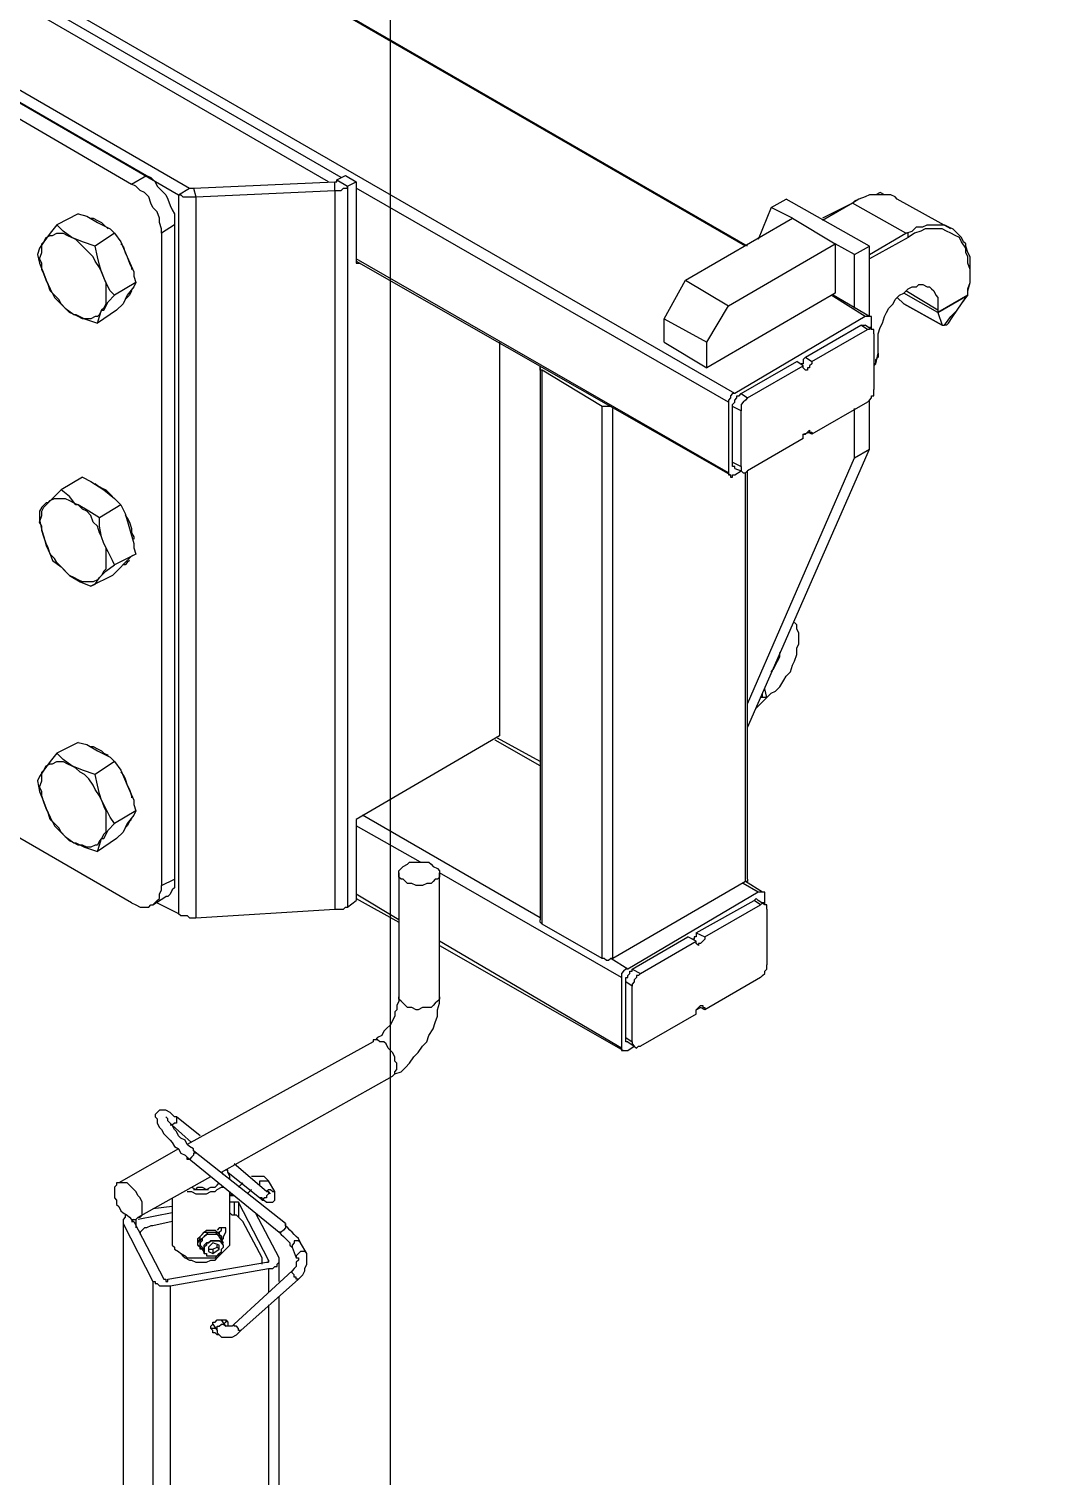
# Model space of a CAD drawing. Extents: x 3 to 592, y 5 to 207.
# Drawn here: x 217.95 to 234.85, y 78.35 to 102.22 of the extents above; entities that cross this region are included whole.
import ezdxf

# ---------------------------------------------------------------- set-up
doc = ezdxf.new("R2010")
doc.units = 0
doc.layers.get('0').update_dxf_attribs({"linetype": 'CONTINUOUS'})
picture_1 = doc.add_image_def('image2.jpg', size_in_pixel=(500, 522))
picture_2 = doc.add_image_def('image3.jpg', size_in_pixel=(600, 560))

msp = doc.modelspace()

# ---------------------------------------------------------------- linework, layer by layer
at = {"color": 7}
for points in [[(229.764167, 98.636667), (206.657222, 111.971667)], [(229.799444, 98.636667), (206.6925, 111.971667)], [(229.587778, 96.2025), (203.164722, 111.4425)], [(223.096667, 99.765556), (209.408889, 107.667778)], [(222.885, 99.695), (209.444167, 107.456111)], [(209.020833, 106.291944), (220.591944, 99.589167)], [(208.844444, 106.186111), (220.415556, 99.483333)], [(209.408889, 105.868611), (219.886389, 99.800833)], [(214.665278, 102.5525), (219.639444, 99.659722)], [(219.639444, 99.659722), (219.886389, 99.800833)], [(219.886389, 99.800833), (219.956944, 99.765556), (220.0275, 99.695), (220.062778, 99.624444), (220.133333, 99.553889), (220.203889, 99.483333), (220.239167, 99.412778), (220.274444, 99.306944), (220.309722, 99.236389), (220.345, 99.165833), (220.345, 99.06), (220.345, 98.989444)], [(223.026111, 99.730278), (223.167222, 99.800833)], [(223.167222, 99.800833), (223.343611, 99.695)], [(220.133333, 98.848333), (220.133333, 98.918889), (220.098056, 99.024722), (220.098056, 99.095278), (220.062778, 99.201111), (219.992222, 99.271667), (219.956944, 99.342222), (219.921667, 99.448056), (219.851111, 99.518611), (219.780556, 99.553889), (219.71, 99.624444), (219.639444, 99.659722)], [(220.415556, 99.483333), (220.591944, 99.589167)], [(220.591944, 99.589167), (220.627222, 99.589167), (220.6625, 99.589167)], [(220.6625, 99.589167), (222.990833, 99.695)], [(220.6625, 99.589167), (220.697778, 99.448056)], [(220.697778, 99.448056), (222.990833, 99.553889)], [(222.990833, 99.695), (223.026111, 99.695), (223.026111, 99.730278)], [(222.990833, 99.553889), (222.990833, 99.695)], [(222.990833, 99.553889), (223.026111, 99.553889), (223.061389, 99.553889), (223.096667, 99.553889), (223.131944, 99.589167), (223.167222, 99.589167), (223.2025, 99.589167), (223.2025, 99.624444)], [(222.990833, 99.553889), (222.990833, 87.700556)], [(223.026111, 99.730278), (223.2025, 99.624444)], [(223.2025, 99.624444), (223.343611, 99.695)], [(223.2025, 99.624444), (223.2025, 87.735833)], [(223.343611, 99.695), (223.343611, 98.354444)], [(229.481944, 96.061389), (223.343611, 99.589167)], [(220.415556, 99.483333), (220.450833, 99.483333), (220.486111, 99.448056), (220.521389, 99.448056), (220.556667, 99.448056), (220.591944, 99.448056), (220.627222, 99.448056), (220.6625, 99.448056), (220.697778, 99.448056)], [(220.415556, 99.483333), (220.415556, 87.63)], [(220.697778, 99.448056), (220.697778, 87.559444)], [(230.1875, 99.271667), (230.434444, 99.412778)], [(231.810278, 98.636667), (230.434444, 99.412778)], [(231.528056, 99.342222), (231.034167, 99.095278)], [(231.528056, 99.342222), (231.034167, 99.06)], [(232.127778, 99.483333), (232.057222, 99.483333), (231.986667, 99.518611), (231.916111, 99.483333), (231.810278, 99.483333), (231.739722, 99.448056), (231.633889, 99.412778), (231.563333, 99.3775), (231.528056, 99.342222)], [(232.127778, 99.483333), (232.0925, 99.483333), (231.986667, 99.483333), (231.916111, 99.483333), (231.810278, 99.483333), (231.739722, 99.448056), (231.633889, 99.412778), (231.528056, 99.342222)], [(232.41, 98.848333), (231.528056, 99.342222)], [(232.268889, 99.412778), (232.233611, 99.448056), (232.163056, 99.483333), (232.127778, 99.483333)], [(233.150833, 98.918889), (232.268889, 99.412778)], [(218.7575, 99.165833), (218.404722, 98.989444)], [(218.7575, 99.165833), (218.898611, 99.130556)], [(218.898611, 99.130556), (219.075, 99.024722)], [(218.969167, 99.095278), (219.004444, 99.095278), (219.075, 99.06), (219.145556, 99.024722), (219.180833, 98.989444), (219.251389, 98.918889)], [(228.776389, 98.072222), (230.540278, 99.095278)], [(230.1875, 99.271667), (229.975833, 98.7425)], [(230.540278, 99.095278), (230.1875, 99.271667)], [(230.540278, 99.095278), (231.245833, 98.671944)], [(218.404722, 98.989444), (218.298889, 98.848333), (218.193056, 98.707222)], [(218.193056, 98.707222), (218.228333, 98.777778), (218.298889, 98.813056), (218.334167, 98.813056), (218.404722, 98.848333), (218.475278, 98.848333), (218.510556, 98.848333), (218.581111, 98.813056), (218.651667, 98.777778)], [(218.651667, 98.777778), (218.510556, 98.883611), (218.404722, 98.989444)], [(219.357222, 98.848333), (219.039722, 98.636667)], [(219.075, 99.024722), (219.286667, 98.918889)], [(219.286667, 98.918889), (219.357222, 98.848333)], [(219.357222, 98.848333), (219.463056, 98.707222)], [(220.345, 98.989444), (220.133333, 98.848333)], [(220.133333, 98.848333), (220.133333, 88.088611)], [(220.345, 98.989444), (220.345, 88.194444)], [(231.810278, 98.495556), (232.41, 98.848333)], [(232.41, 98.848333), (232.515833, 98.883611), (232.586389, 98.954167), (232.692222, 98.954167), (232.762778, 98.989444), (232.868611, 98.989444), (232.939167, 98.989444), (233.045, 98.989444)], [(232.445278, 98.777778), (232.445278, 98.813056), (232.445278, 98.848333), (232.41, 98.848333)], [(233.397778, 98.601389), (233.327222, 98.707222), (233.291944, 98.777778), (233.221389, 98.813056), (233.150833, 98.848333), (233.080278, 98.883611), (233.009722, 98.918889), (232.903889, 98.918889), (232.833333, 98.918889), (232.7275, 98.918889), (232.656944, 98.883611), (232.551111, 98.848333), (232.445278, 98.777778)], [(233.045, 98.989444), (233.115556, 98.954167), (233.186111, 98.918889), (233.221389, 98.883611), (233.256667, 98.848333)], [(233.397778, 98.671944), (233.3625, 98.707222), (233.327222, 98.777778), (233.291944, 98.813056), (233.256667, 98.848333)], [(218.193056, 98.707222), (218.1225, 98.601389), (218.087222, 98.495556)], [(218.228333, 98.072222), (218.193056, 98.178056), (218.157778, 98.248611), (218.157778, 98.354444), (218.1225, 98.425), (218.157778, 98.530833), (218.157778, 98.601389), (218.157778, 98.671944), (218.193056, 98.707222)], [(219.039722, 98.636667), (218.828056, 98.707222), (218.651667, 98.777778)], [(219.145556, 98.213333), (219.110278, 98.283889), (219.039722, 98.389722), (219.004444, 98.460278), (218.933889, 98.530833), (218.863333, 98.601389), (218.792778, 98.671944), (218.722222, 98.7425), (218.651667, 98.777778)], [(219.145556, 98.213333), (219.110278, 98.319167), (219.075, 98.460278), (219.039722, 98.636667)], [(219.463056, 98.707222), (219.568889, 98.460278)], [(219.463056, 98.671944), (219.498333, 98.636667), (219.533611, 98.530833), (219.568889, 98.460278), (219.604167, 98.354444), (219.639444, 98.283889), (219.639444, 98.248611)], [(229.481944, 97.648889), (231.245833, 98.671944)], [(231.245833, 98.671944), (231.245833, 97.860556)], [(231.563333, 98.495556), (231.245833, 98.671944)], [(231.563333, 98.495556), (231.810278, 98.636667)], [(232.445278, 98.777778), (231.810278, 98.425)], [(231.810278, 97.4725), (231.810278, 98.636667)], [(233.433056, 97.860556), (233.433056, 97.895833), (233.468333, 98.036944), (233.468333, 98.142778), (233.468333, 98.248611), (233.468333, 98.354444), (233.468333, 98.460278), (233.433056, 98.530833), (233.397778, 98.636667), (233.397778, 98.671944)], [(233.397778, 98.601389), (233.397778, 98.636667), (233.397778, 98.671944)], [(233.433056, 97.825278), (233.433056, 97.931111), (233.468333, 98.036944), (233.468333, 98.142778), (233.468333, 98.248611), (233.433056, 98.354444), (233.433056, 98.460278), (233.397778, 98.530833), (233.397778, 98.601389)], [(218.087222, 98.495556), (218.1225, 98.354444), (218.193056, 98.178056), (218.228333, 98.072222)], [(219.568889, 98.460278), (219.674722, 98.213333)], [(229.481944, 94.897222), (223.343611, 98.425)], [(223.343611, 98.389722), (229.517222, 94.861944)], [(223.343611, 98.354444), (223.414167, 98.354444)], [(231.563333, 97.613611), (231.563333, 98.495556)], [(219.145556, 98.213333), (219.180833, 98.1075), (219.216111, 98.036944), (219.216111, 97.931111), (219.216111, 97.860556), (219.216111, 97.754722), (219.216111, 97.684167), (219.180833, 97.613611), (219.145556, 97.578333)], [(219.357222, 97.825278), (219.286667, 97.895833), (219.216111, 98.036944), (219.145556, 98.213333)], [(219.674722, 98.213333), (219.674722, 98.142778), (219.71, 98.036944)], [(218.686944, 97.507778), (218.616389, 97.543056), (218.545833, 97.613611), (218.475278, 97.684167), (218.44, 97.754722), (218.369444, 97.825278), (218.298889, 97.895833), (218.263611, 98.001667), (218.228333, 98.072222)], [(218.228333, 98.072222), (218.298889, 97.931111), (218.369444, 97.79), (218.44, 97.719444)], [(219.71, 98.036944), (219.357222, 97.825278)], [(219.639444, 97.895833), (219.604167, 97.825278), (219.568889, 97.79), (219.533611, 97.754722)], [(219.674722, 97.966389), (219.568889, 97.825278)], [(219.71, 98.036944), (219.674722, 97.966389)], [(228.423611, 97.437222), (228.776389, 98.072222)], [(228.776389, 98.072222), (229.481944, 97.648889)], [(231.245833, 97.860556), (229.129167, 96.625833)], [(231.951389, 97.049167), (231.951389, 97.119722), (231.951389, 97.190278), (231.986667, 97.296111), (232.021944, 97.366667), (232.057222, 97.4725), (232.0925, 97.543056), (232.127778, 97.613611), (232.198333, 97.684167), (232.233611, 97.754722), (232.304167, 97.825278), (232.374722, 97.860556), (232.445278, 97.931111), (232.515833, 97.966389), (232.586389, 97.966389), (232.621667, 98.001667), (232.692222, 98.001667), (232.762778, 97.966389), (232.798056, 97.966389), (232.833333, 97.931111), (232.868611, 97.895833), (232.903889, 97.825278), (232.939167, 97.79), (232.939167, 97.719444), (232.939167, 97.648889), (232.939167, 97.578333)], [(232.939167, 97.543056), (232.374722, 97.860556)], [(232.939167, 97.578333), (232.41, 97.895833)], [(233.433056, 97.825278), (233.433056, 97.860556)], [(233.433056, 97.825278), (233.433056, 97.860556)], [(218.44, 97.719444), (218.545833, 97.613611), (218.686944, 97.507778)], [(219.145556, 97.578333), (219.180833, 97.578333), (219.251389, 97.719444), (219.357222, 97.825278)], [(219.498333, 97.684167), (219.3925, 97.578333)], [(219.568889, 97.825278), (219.498333, 97.684167)], [(229.129167, 97.049167), (229.481944, 97.648889)], [(231.739722, 97.4725), (231.175278, 97.825278)], [(231.810278, 97.4725), (231.210556, 97.825278)], [(232.374722, 97.684167), (232.268889, 97.79)], [(232.374722, 97.684167), (233.009722, 97.331389)], [(233.009722, 97.331389), (232.374722, 97.684167)], [(232.939167, 97.543056), (233.433056, 97.825278)], [(233.433056, 97.825278), (232.939167, 97.543056)], [(233.045, 97.331389), (233.150833, 97.4725), (233.256667, 97.578333), (233.327222, 97.684167), (233.433056, 97.825278)], [(233.080278, 97.331389), (233.115556, 97.366667), (233.186111, 97.4725), (233.256667, 97.578333), (233.327222, 97.684167), (233.397778, 97.79), (233.433056, 97.825278)], [(219.145556, 97.578333), (219.110278, 97.507778), (219.075, 97.4725), (219.039722, 97.4725), (218.969167, 97.437222), (218.898611, 97.437222), (218.828056, 97.437222), (218.7575, 97.4725), (218.686944, 97.507778)], [(218.686944, 97.507778), (218.722222, 97.507778), (218.863333, 97.437222), (219.075, 97.366667)], [(219.3925, 97.578333), (219.075, 97.366667)], [(219.075, 97.366667), (219.110278, 97.4725), (219.145556, 97.578333)], [(228.423611, 97.437222), (229.129167, 97.049167)], [(228.423611, 97.049167), (228.423611, 97.437222)], [(231.739722, 97.4725), (229.587778, 96.2025)], [(231.845556, 97.437222), (231.845556, 97.4725), (231.810278, 97.4725), (231.775, 97.4725), (231.739722, 97.4725)], [(231.845556, 97.296111), (231.845556, 97.437222)], [(232.939167, 97.578333), (232.939167, 97.543056)], [(232.939167, 97.543056), (233.009722, 97.331389)], [(230.751944, 96.802222), (231.669167, 97.331389)], [(230.857778, 96.731667), (231.775, 97.260833)], [(231.775, 97.260833), (231.669167, 97.331389)], [(231.669167, 97.331389), (231.704444, 97.331389), (231.739722, 97.331389)], [(231.845556, 97.260833), (231.739722, 97.331389)], [(231.880833, 97.190278), (231.880833, 97.225556), (231.880833, 97.260833), (231.845556, 97.260833), (231.845556, 97.296111), (231.810278, 97.296111), (231.810278, 97.260833), (231.775, 97.260833)], [(231.880833, 97.190278), (231.880833, 96.273056)], [(233.009722, 97.331389), (233.045, 97.331389)], [(233.080278, 97.331389), (233.045, 97.331389)], [(225.707222, 97.049167), (225.707222, 90.558056)], [(228.423611, 97.049167), (229.129167, 96.625833)], [(229.129167, 96.625833), (229.129167, 97.049167)], [(231.951389, 96.872778), (231.951389, 97.049167)], [(226.412778, 96.590556), (226.3775, 96.590556), (226.3775, 96.625833), (226.3775, 96.661111)], [(229.693611, 96.2025), (230.610833, 96.731667)], [(229.799444, 96.131944), (230.716667, 96.661111)], [(230.716667, 96.661111), (230.610833, 96.731667)], [(230.751944, 96.802222), (230.716667, 96.766944), (230.716667, 96.731667), (230.716667, 96.696389), (230.681389, 96.696389)], [(230.857778, 96.731667), (230.857778, 96.696389), (230.8225, 96.661111), (230.8225, 96.625833), (230.787222, 96.625833), (230.787222, 96.590556), (230.751944, 96.590556), (230.716667, 96.625833), (230.716667, 96.661111)], [(230.751944, 96.802222), (230.857778, 96.731667)], [(231.880833, 96.661111), (231.916111, 96.696389)], [(231.880833, 96.696389), (231.916111, 96.696389)], [(231.916111, 96.696389), (231.880833, 96.696389)], [(231.880833, 96.661111), (231.916111, 96.696389)], [(231.916111, 96.696389), (231.951389, 96.872778)], [(231.951389, 96.872778), (231.951389, 96.8375), (231.951389, 96.802222), (231.916111, 96.766944)], [(231.916111, 96.731667), (231.916111, 96.766944)], [(231.916111, 96.696389), (231.916111, 96.731667)], [(231.916111, 96.696389), (231.916111, 96.731667)], [(226.3775, 96.625833), (226.3775, 87.524167)], [(227.400556, 95.990833), (226.412778, 96.590556)], [(226.412778, 87.453611), (226.412778, 96.590556)], [(229.587778, 96.2025), (229.5525, 96.2025), (229.517222, 96.167222), (229.517222, 96.131944), (229.481944, 96.096667), (229.481944, 96.061389)], [(229.5525, 95.990833), (229.5525, 96.026111), (229.587778, 96.061389), (229.587778, 96.096667), (229.623056, 96.131944), (229.623056, 96.167222), (229.658333, 96.167222), (229.693611, 96.2025)], [(229.693611, 96.2025), (229.799444, 96.131944)], [(231.775, 96.061389), (231.810278, 96.096667), (231.845556, 96.131944), (231.845556, 96.167222), (231.880833, 96.167222), (231.880833, 96.2025), (231.880833, 96.237778), (231.880833, 96.273056)], [(227.400556, 86.889167), (227.400556, 95.990833)], [(227.541667, 95.990833), (227.506389, 95.990833), (227.471111, 95.990833), (227.435833, 95.990833), (227.400556, 95.990833)], [(227.576944, 86.889167), (227.576944, 95.955556)], [(229.481944, 96.061389), (229.481944, 94.897222)], [(229.693611, 95.920278), (229.5525, 95.990833)], [(229.5525, 95.073611), (229.5525, 95.990833)], [(229.799444, 96.131944), (229.764167, 96.096667), (229.728889, 96.061389), (229.693611, 96.026111), (229.693611, 95.990833), (229.693611, 95.955556), (229.693611, 95.920278)], [(231.775, 96.061389), (230.857778, 95.532222)], [(231.563333, 95.144167), (231.563333, 95.955556)], [(231.810278, 95.285278), (231.810278, 96.096667)], [(229.693611, 95.003056), (229.693611, 95.920278)], [(230.716667, 95.461667), (229.799444, 94.9325)], [(230.716667, 95.461667), (230.716667, 95.496944), (230.716667, 95.532222), (230.751944, 95.532222), (230.787222, 95.5675), (230.8225, 95.602778), (230.8225, 95.5675), (230.857778, 95.5675), (230.857778, 95.532222)], [(230.716667, 95.532222), (230.8225, 95.5675)], [(230.857778, 95.532222), (230.787222, 95.5675)], [(229.799444, 90.699167), (231.810278, 95.285278)], [(231.563333, 95.144167), (231.810278, 95.285278)], [(229.5525, 95.073611), (229.693611, 95.003056)], [(229.587778, 94.967778), (229.587778, 95.003056), (229.5525, 95.003056), (229.5525, 95.038333), (229.5525, 95.073611)], [(229.693611, 95.003056), (229.693611, 94.967778), (229.693611, 94.9325), (229.728889, 94.897222), (229.764167, 94.897222), (229.799444, 94.9325)], [(229.799444, 91.087222), (231.563333, 95.144167)], [(218.828056, 94.826667), (218.475278, 94.615)], [(218.828056, 94.826667), (218.969167, 94.756111)], [(218.969167, 94.756111), (219.180833, 94.615)], [(229.481944, 94.897222), (229.481944, 94.861944), (229.517222, 94.861944), (229.517222, 94.826667), (229.5525, 94.826667), (229.5525, 94.861944), (229.587778, 94.861944)], [(229.587778, 94.967778), (229.693611, 94.9325)], [(229.587778, 94.861944), (229.693611, 94.9325)], [(229.764167, 88.159167), (229.764167, 94.897222)], [(229.799444, 88.194444), (229.799444, 94.9325)], [(218.475278, 94.615), (218.369444, 94.509167), (218.263611, 94.403333)], [(218.7575, 94.368056), (218.722222, 94.368056), (218.616389, 94.509167), (218.475278, 94.615)], [(219.039722, 94.720833), (219.075, 94.685556), (219.145556, 94.650278), (219.216111, 94.615), (219.286667, 94.544444), (219.321944, 94.509167)], [(219.180833, 94.615), (219.357222, 94.473889)], [(218.193056, 93.838889), (218.157778, 93.944722), (218.157778, 94.015278), (218.1225, 94.085833), (218.157778, 94.191667), (218.157778, 94.262222), (218.193056, 94.332778), (218.228333, 94.368056), (218.263611, 94.403333)], [(218.263611, 94.403333), (218.228333, 94.403333), (218.157778, 94.332778), (218.1225, 94.262222)], [(218.263611, 94.403333), (218.298889, 94.438611), (218.369444, 94.473889), (218.404722, 94.473889), (218.475278, 94.473889), (218.545833, 94.473889), (218.616389, 94.438611), (218.686944, 94.403333), (218.7575, 94.368056)], [(219.110278, 94.156389), (218.933889, 94.262222), (218.7575, 94.368056)], [(219.180833, 93.733056), (219.145556, 93.838889), (219.110278, 93.909444), (219.075, 94.015278), (219.004444, 94.085833), (218.969167, 94.191667), (218.898611, 94.262222), (218.828056, 94.2975), (218.7575, 94.368056)], [(219.463056, 94.368056), (219.110278, 94.156389)], [(219.357222, 94.473889), (219.463056, 94.368056)], [(219.463056, 94.368056), (219.533611, 94.226944)], [(218.1225, 94.262222), (218.1225, 94.121111), (218.157778, 93.944722), (218.193056, 93.838889)], [(219.180833, 93.733056), (219.145556, 93.838889), (219.110278, 94.015278), (219.110278, 94.156389)], [(219.533611, 94.226944), (219.604167, 93.98)], [(219.533611, 94.191667), (219.568889, 94.156389), (219.604167, 94.085833), (219.639444, 93.98), (219.639444, 93.909444), (219.674722, 93.838889), (219.674722, 93.803611)], [(218.616389, 93.203889), (218.545833, 93.274444), (218.475278, 93.345), (218.404722, 93.415556), (218.369444, 93.486111), (218.298889, 93.556667), (218.263611, 93.6625), (218.228333, 93.733056), (218.193056, 93.838889)], [(218.193056, 93.838889), (218.228333, 93.697778), (218.298889, 93.556667), (218.334167, 93.450833)], [(219.604167, 93.98), (219.674722, 93.733056)], [(219.180833, 93.733056), (219.216111, 93.6625), (219.216111, 93.556667), (219.216111, 93.486111), (219.216111, 93.380278), (219.216111, 93.309722), (219.180833, 93.274444), (219.145556, 93.203889), (219.110278, 93.168611)], [(219.357222, 93.380278), (219.321944, 93.450833), (219.251389, 93.591944), (219.180833, 93.733056)], [(219.71, 93.556667), (219.357222, 93.380278)], [(219.71, 93.556667), (219.639444, 93.521389)], [(219.674722, 93.733056), (219.674722, 93.6625), (219.71, 93.556667)], [(218.334167, 93.450833), (218.475278, 93.345), (218.616389, 93.203889)], [(219.110278, 93.168611), (219.216111, 93.274444), (219.357222, 93.380278)], [(219.533611, 93.415556), (219.427778, 93.309722)], [(219.604167, 93.450833), (219.568889, 93.415556), (219.533611, 93.380278), (219.498333, 93.380278)], [(219.639444, 93.521389), (219.533611, 93.415556)], [(219.110278, 93.168611), (219.075, 93.133333), (219.004444, 93.098056), (218.969167, 93.098056), (218.898611, 93.098056), (218.828056, 93.098056), (218.7575, 93.133333), (218.686944, 93.168611), (218.616389, 93.203889)], [(218.616389, 93.203889), (218.792778, 93.098056), (218.969167, 93.0275)], [(219.321944, 93.203889), (218.969167, 93.0275)], [(218.969167, 93.0275), (219.039722, 93.062778), (219.110278, 93.168611)], [(219.427778, 93.309722), (219.321944, 93.203889)], [(230.1875, 91.263611), (230.258056, 91.298889), (230.328611, 91.369444), (230.399167, 91.475278), (230.434444, 91.545833), (230.505, 91.616389), (230.540278, 91.722222), (230.575556, 91.792778), (230.610833, 91.898611), (230.610833, 92.004444), (230.646111, 92.075), (230.646111, 92.145556), (230.646111, 92.251389), (230.610833, 92.321944), (230.610833, 92.3925), (230.575556, 92.427778)], [(230.1875, 91.616389), (230.222778, 91.651667), (230.258056, 91.722222), (230.293333, 91.792778), (230.328611, 91.863333), (230.328611, 91.933889)], [(229.940556, 91.016667), (230.1875, 91.263611)], [(230.046389, 91.193056), (230.011111, 91.193056)], [(230.046389, 91.193056), (230.046389, 91.263611)], [(230.116944, 91.193056), (230.081667, 91.193056), (230.046389, 91.193056)], [(230.116944, 91.193056), (230.081667, 91.334167)], [(218.7575, 90.452222), (218.404722, 90.275833)], [(218.7575, 90.452222), (218.898611, 90.416944)], [(225.707222, 90.558056), (223.343611, 89.182222)], [(226.3775, 90.064167), (225.636667, 90.4875)], [(226.3775, 90.134722), (225.671944, 90.522778)], [(218.404722, 90.275833), (218.298889, 90.134722), (218.193056, 89.993611)], [(218.651667, 90.064167), (218.510556, 90.17), (218.404722, 90.275833)], [(218.898611, 90.416944), (219.075, 90.311111)], [(218.969167, 90.381667), (219.004444, 90.381667), (219.075, 90.346389), (219.145556, 90.311111), (219.180833, 90.275833), (219.251389, 90.240556)], [(219.075, 90.311111), (219.286667, 90.205278)], [(218.193056, 89.993611), (218.1225, 89.887778), (218.087222, 89.817222)], [(218.228333, 89.358611), (218.193056, 89.464444), (218.157778, 89.570278), (218.157778, 89.640833), (218.1225, 89.711389), (218.157778, 89.817222), (218.157778, 89.887778), (218.157778, 89.958333), (218.193056, 89.993611)], [(218.193056, 89.993611), (218.228333, 90.064167), (218.298889, 90.099444), (218.334167, 90.099444), (218.404722, 90.134722), (218.475278, 90.134722), (218.510556, 90.134722), (218.581111, 90.099444), (218.651667, 90.064167)], [(219.039722, 89.923056), (218.828056, 89.993611), (218.651667, 90.064167)], [(219.145556, 89.499722), (219.110278, 89.570278), (219.039722, 89.676111), (219.004444, 89.746667), (218.933889, 89.8525), (218.863333, 89.923056), (218.792778, 89.958333), (218.722222, 90.028889), (218.651667, 90.064167)], [(219.357222, 90.134722), (219.039722, 89.923056)], [(219.286667, 90.205278), (219.357222, 90.134722)], [(219.357222, 90.134722), (219.463056, 89.993611)], [(219.463056, 89.993611), (219.568889, 89.746667)], [(218.087222, 89.817222), (218.1225, 89.640833), (218.193056, 89.464444), (218.228333, 89.358611)], [(219.145556, 89.499722), (219.110278, 89.605556), (219.075, 89.746667), (219.039722, 89.923056)], [(219.463056, 89.958333), (219.498333, 89.923056), (219.533611, 89.8525), (219.568889, 89.746667), (219.604167, 89.676111), (219.639444, 89.570278), (219.639444, 89.535)], [(219.568889, 89.746667), (219.674722, 89.499722)], [(219.639444, 87.806389), (216.640833, 89.535)], [(219.145556, 89.499722), (219.180833, 89.393889), (219.216111, 89.323333), (219.216111, 89.2175), (219.216111, 89.146944), (219.216111, 89.041111), (219.216111, 88.970556), (219.180833, 88.935278), (219.145556, 88.864722)], [(219.357222, 89.111667), (219.286667, 89.2175), (219.216111, 89.358611), (219.145556, 89.499722)], [(219.674722, 89.499722), (219.674722, 89.429167), (219.71, 89.323333)], [(218.686944, 88.794167), (218.616389, 88.829444), (218.545833, 88.9), (218.475278, 88.970556), (218.44, 89.041111), (218.369444, 89.111667), (218.298889, 89.182222), (218.263611, 89.288056), (218.228333, 89.358611)], [(218.228333, 89.358611), (218.298889, 89.2175), (218.369444, 89.076389), (218.44, 89.005833)], [(219.71, 89.323333), (219.357222, 89.111667)], [(219.71, 89.323333), (219.674722, 89.252778)], [(219.145556, 88.864722), (219.180833, 88.864722), (219.251389, 89.005833), (219.357222, 89.111667)], [(219.568889, 89.111667), (219.498333, 88.970556)], [(219.639444, 89.182222), (219.604167, 89.146944), (219.568889, 89.076389), (219.533611, 89.041111)], [(219.674722, 89.252778), (219.568889, 89.111667)], [(223.343611, 89.182222), (223.343611, 87.841667)], [(224.401944, 88.476667), (223.343611, 89.076389)], [(226.3775, 87.559444), (223.449444, 89.252778)], [(218.44, 89.005833), (218.545833, 88.9), (218.686944, 88.794167)], [(219.145556, 88.864722), (219.110278, 88.829444), (219.075, 88.758889), (219.039722, 88.758889), (218.969167, 88.723611), (218.898611, 88.723611), (218.828056, 88.758889), (218.7575, 88.758889), (218.686944, 88.794167)], [(218.686944, 88.794167), (218.722222, 88.794167), (218.863333, 88.723611), (219.075, 88.653056)], [(219.3925, 88.864722), (219.075, 88.653056)], [(219.075, 88.653056), (219.110278, 88.758889), (219.145556, 88.864722)], [(219.498333, 88.970556), (219.3925, 88.864722)], [(219.639444, 87.806389), (219.71, 87.771111), (219.780556, 87.735833), (219.851111, 87.735833), (219.921667, 87.735833), (219.956944, 87.771111), (219.992222, 87.771111), (220.062778, 87.841667), (220.098056, 87.876944), (220.098056, 87.9475), (220.133333, 88.018056), (220.133333, 88.088611)], [(220.133333, 88.088611), (220.345, 88.194444)], [(220.345, 88.194444), (220.345, 88.123889), (220.345, 88.053333), (220.309722, 88.018056), (220.274444, 87.9475), (220.239167, 87.912222), (220.203889, 87.912222)], [(224.049167, 88.300278), (224.049167, 86.254167)], [(224.719444, 86.254167), (224.719444, 88.300278)], [(227.718056, 86.571667), (224.719444, 88.300278)], [(229.764167, 88.159167), (227.576944, 86.889167)], [(229.975833, 87.982778), (229.728889, 88.123889)], [(229.799444, 88.194444), (229.799444, 88.159167), (229.764167, 88.159167)], [(230.046389, 87.982778), (229.764167, 88.159167)], [(219.992222, 87.771111), (220.203889, 87.912222)], [(223.2025, 87.735833), (223.343611, 87.841667)], [(224.049167, 87.524167), (223.343611, 87.9475)], [(223.343611, 87.876944), (224.049167, 87.488889)], [(229.975833, 87.982778), (227.823889, 86.712778)], [(228.952778, 87.3125), (229.905278, 87.841667)], [(229.905278, 87.841667), (229.940556, 87.876944), (229.975833, 87.841667)], [(230.011111, 87.771111), (229.905278, 87.841667)], [(230.081667, 87.9475), (230.081667, 87.982778), (230.046389, 87.982778), (230.011111, 87.982778), (229.975833, 87.982778)], [(230.081667, 87.771111), (229.975833, 87.841667)], [(230.081667, 87.806389), (230.081667, 87.9475)], [(220.062778, 87.806389), (220.415556, 87.63)], [(220.415556, 87.63), (220.450833, 87.594722), (220.486111, 87.594722), (220.521389, 87.594722), (220.556667, 87.594722), (220.591944, 87.559444), (220.627222, 87.559444), (220.6625, 87.559444), (220.697778, 87.559444)], [(220.697778, 87.559444), (222.990833, 87.700556)], [(222.990833, 87.700556), (223.026111, 87.700556), (223.061389, 87.700556), (223.096667, 87.700556), (223.131944, 87.700556), (223.167222, 87.735833), (223.2025, 87.735833)], [(229.093889, 87.241944), (230.011111, 87.771111)], [(230.116944, 87.700556), (230.116944, 87.735833), (230.116944, 87.771111), (230.081667, 87.771111), (230.081667, 87.806389), (230.046389, 87.806389), (230.011111, 87.771111)], [(230.116944, 87.700556), (230.116944, 86.783333)], [(226.412778, 87.453611), (226.3775, 87.488889), (226.3775, 87.524167)], [(227.400556, 86.889167), (226.412778, 87.453611)], [(227.718056, 85.4075), (224.719444, 87.171389)], [(227.894444, 86.712778), (228.811667, 87.241944)], [(228.035556, 86.642222), (228.952778, 87.171389)], [(228.952778, 87.171389), (228.811667, 87.241944)], [(228.952778, 87.3125), (228.952778, 87.277222), (228.952778, 87.241944), (228.9175, 87.241944), (228.9175, 87.206667), (228.882222, 87.206667)], [(228.952778, 87.3125), (229.093889, 87.241944)], [(229.093889, 87.241944), (229.093889, 87.206667), (229.058611, 87.171389), (229.023333, 87.136111), (228.988056, 87.136111), (228.988056, 87.100833), (228.952778, 87.136111), (228.952778, 87.171389)], [(224.719444, 87.100833), (227.753333, 85.372222)], [(227.576944, 86.889167), (227.541667, 86.889167), (227.506389, 86.853889), (227.471111, 86.853889), (227.435833, 86.889167), (227.400556, 86.889167)], [(227.823889, 86.712778), (227.541667, 86.889167)], [(227.823889, 86.712778), (227.788611, 86.712778), (227.753333, 86.6775), (227.718056, 86.642222), (227.718056, 86.606944), (227.718056, 86.571667)], [(227.788611, 86.501111), (227.788611, 86.536389), (227.788611, 86.571667), (227.823889, 86.571667), (227.823889, 86.606944), (227.859167, 86.642222), (227.859167, 86.6775), (227.894444, 86.6775), (227.894444, 86.712778)], [(227.894444, 86.712778), (228.035556, 86.642222)], [(228.035556, 86.642222), (228.000278, 86.606944), (227.965, 86.606944), (227.965, 86.571667), (227.929722, 86.536389), (227.929722, 86.501111), (227.894444, 86.465833), (227.894444, 86.430556)], [(230.011111, 86.571667), (230.046389, 86.606944), (230.081667, 86.642222), (230.081667, 86.6775), (230.116944, 86.712778), (230.116944, 86.748056), (230.116944, 86.783333)], [(227.718056, 86.571667), (227.718056, 85.4075)], [(227.894444, 86.430556), (227.788611, 86.501111)], [(227.788611, 85.583889), (227.788611, 86.501111)], [(227.894444, 85.513333), (227.894444, 86.430556)], [(230.011111, 86.571667), (229.093889, 86.0425)], [(224.049167, 86.254167), (224.049167, 86.218889), (224.049167, 86.183611), (224.013889, 86.113056), (224.013889, 86.0425), (223.978611, 86.007222), (223.978611, 85.936667), (223.943333, 85.866111), (223.908056, 85.795556), (223.8375, 85.725), (223.802222, 85.689722), (223.766944, 85.619167), (223.696389, 85.583889), (223.661111, 85.548611), (223.625833, 85.548611), (223.625833, 85.513333)], [(223.943333, 84.948889), (223.978611, 84.984167), (224.084444, 85.019444), (224.155, 85.09), (224.225556, 85.160556), (224.296111, 85.266389), (224.366667, 85.336944), (224.437222, 85.442778), (224.507778, 85.513333), (224.543056, 85.619167), (224.613611, 85.725), (224.648889, 85.830833), (224.684167, 85.936667), (224.684167, 86.0425), (224.719444, 86.148333), (224.719444, 86.218889), (224.719444, 86.254167)], [(224.613611, 86.113056), (224.578333, 86.077778), (224.507778, 86.077778), (224.437222, 86.077778), (224.366667, 86.0425), (224.331389, 86.0425), (224.260833, 86.077778), (224.190278, 86.077778), (224.155, 86.113056), (224.119722, 86.148333), (224.084444, 86.183611), (224.049167, 86.218889), (224.049167, 86.254167)], [(224.719444, 86.254167), (224.719444, 86.218889), (224.684167, 86.183611), (224.648889, 86.148333), (224.613611, 86.113056)], [(228.952778, 85.971944), (228.035556, 85.442778)], [(228.952778, 85.971944), (228.952778, 86.007222), (228.952778, 86.0425), (228.988056, 86.077778), (229.023333, 86.113056), (229.058611, 86.113056), (229.058611, 86.077778), (229.093889, 86.077778), (229.093889, 86.0425)], [(228.952778, 86.0425), (229.023333, 86.077778)], [(229.093889, 86.0425), (229.023333, 86.077778)], [(223.625833, 85.513333), (220.556667, 83.82)], [(224.013889, 85.09), (224.013889, 85.160556), (223.978611, 85.195833), (223.978611, 85.266389), (223.943333, 85.336944), (223.908056, 85.372222), (223.872778, 85.4075), (223.8375, 85.478056), (223.802222, 85.513333), (223.731667, 85.513333), (223.696389, 85.548611), (223.661111, 85.548611), (223.625833, 85.548611), (223.625833, 85.513333)], [(227.788611, 85.583889), (227.894444, 85.513333)], [(227.823889, 85.513333), (227.788611, 85.513333), (227.788611, 85.548611), (227.788611, 85.583889)], [(227.823889, 85.513333), (227.929722, 85.442778)], [(227.823889, 85.372222), (227.929722, 85.442778)], [(227.894444, 85.513333), (227.894444, 85.478056), (227.929722, 85.442778), (227.965, 85.4075), (228.000278, 85.442778), (228.035556, 85.442778)], [(227.718056, 85.4075), (227.718056, 85.372222), (227.753333, 85.372222), (227.788611, 85.372222), (227.823889, 85.372222)], [(223.943333, 84.948889), (223.978611, 84.984167), (223.978611, 85.019444), (224.013889, 85.054722), (224.013889, 85.09)], [(221.121111, 83.361389), (223.943333, 84.948889)], [(220.380278, 84.278611), (220.345, 84.278611), (220.309722, 84.313889), (220.274444, 84.349167), (220.203889, 84.384444), (220.168611, 84.384444), (220.133333, 84.384444), (220.098056, 84.384444), (220.062778, 84.349167), (220.0275, 84.313889), (220.0275, 84.278611), (220.062778, 84.243333), (220.062778, 84.208056), (220.062778, 84.172778), (220.098056, 84.102222), (220.133333, 84.066944), (220.168611, 83.996389), (220.203889, 83.961111), (220.274444, 83.890556), (220.309722, 83.855278), (220.345, 83.784722), (220.415556, 83.749444), (220.450833, 83.678889), (220.521389, 83.643611), (220.556667, 83.608333)], [(220.6625, 83.714167), (220.6625, 83.749444), (220.591944, 83.784722), (220.556667, 83.82), (220.521389, 83.890556), (220.450833, 83.925833), (220.415556, 83.961111), (220.380278, 84.031667), (220.345, 84.066944), (220.309722, 84.1375), (220.274444, 84.172778), (220.239167, 84.208056), (220.239167, 84.243333), (220.203889, 84.278611)], [(220.380278, 84.278611), (220.380278, 84.243333), (220.380278, 84.208056), (220.380278, 84.172778), (220.345, 84.172778), (220.309722, 84.1375), (220.274444, 84.1375)], [(220.768333, 83.961111), (220.380278, 84.278611)], [(220.309722, 84.1375), (220.627222, 83.855278)], [(220.415556, 83.749444), (219.427778, 83.185)], [(220.6625, 83.714167), (220.697778, 83.678889), (220.6625, 83.678889), (220.6625, 83.643611), (220.627222, 83.608333), (220.591944, 83.573056), (220.556667, 83.573056), (220.556667, 83.608333)], [(220.556667, 83.608333), (222.073611, 82.373611)], [(222.179444, 82.514722), (220.6625, 83.714167)], [(219.745278, 82.620556), (220.944722, 83.290833)], [(221.156389, 83.326111), (221.121111, 83.361389)], [(221.262222, 83.255556), (221.262222, 83.290833), (221.226944, 83.361389), (221.226944, 83.396667), (221.191667, 83.396667)], [(221.226944, 83.361389), (221.756111, 82.938056)], [(221.262222, 83.255556), (221.262222, 83.290833)], [(221.861944, 83.043889), (221.332778, 83.5025)], [(221.897222, 83.220278), (221.861944, 83.255556), (221.826667, 83.290833), (221.791389, 83.290833), (221.720833, 83.290833), (221.685556, 83.290833), (221.650278, 83.290833), (221.615, 83.290833)], [(220.556667, 83.043889), (220.627222, 83.043889), (220.697778, 83.008611), (220.768333, 83.008611), (220.874167, 83.008611), (220.944722, 83.043889), (221.015278, 83.043889), (221.050556, 83.079167), (221.121111, 83.114444), (221.156389, 83.114444)], [(220.627222, 83.114444), (220.697778, 83.079167), (220.768333, 83.079167), (220.803611, 83.079167), (220.874167, 83.079167), (220.944722, 83.114444), (221.015278, 83.114444), (221.050556, 83.149722), (221.085833, 83.185)], [(220.6625, 83.079167), (220.697778, 83.079167), (220.733056, 83.114444), (220.803611, 83.114444), (220.874167, 83.079167), (220.909444, 83.079167)], [(221.473889, 83.185), (221.403333, 83.114444)], [(221.544444, 83.008611), (221.615, 83.079167)], [(221.756111, 83.149722), (221.756111, 83.185), (221.756111, 83.220278), (221.791389, 83.220278), (221.826667, 83.220278), (221.861944, 83.220278), (221.897222, 83.220278)], [(221.861944, 83.043889), (221.897222, 83.079167), (221.9325, 83.079167), (221.967778, 83.043889), (222.003056, 83.043889)], [(222.003056, 83.043889), (221.897222, 83.220278)], [(220.309722, 82.938056), (220.309722, 82.197222)], [(221.262222, 82.197222), (221.262222, 83.043889)], [(221.2975, 83.008611), (221.262222, 82.973333)], [(221.2975, 82.973333), (221.262222, 82.973333)], [(221.332778, 82.8675), (221.262222, 82.8675)], [(221.332778, 82.973333), (221.2975, 82.973333)], [(221.403333, 82.8675), (221.368056, 82.8675), (221.332778, 82.8675)], [(221.332778, 82.8675), (221.332778, 82.655833)], [(221.897222, 81.915), (221.403333, 82.8675)], [(221.403333, 82.8675), (221.403333, 82.620556)], [(221.756111, 82.938056), (221.791389, 82.902778), (221.826667, 82.902778), (221.861944, 82.8675), (221.897222, 82.8675), (221.9325, 82.8675), (221.967778, 82.8675), (222.003056, 82.902778), (222.003056, 82.938056), (222.003056, 82.973333), (222.003056, 83.008611), (222.003056, 83.043889)], [(221.861944, 83.043889), (221.897222, 83.043889), (221.897222, 83.008611), (221.861944, 82.973333), (221.861944, 82.938056), (221.826667, 82.938056), (221.791389, 82.902778), (221.791389, 82.938056), (221.756111, 82.938056)], [(221.9325, 83.008611), (221.897222, 83.043889), (221.861944, 83.043889)], [(219.533611, 82.655833), (219.533611, 82.620556), (219.498333, 82.585278), (219.498333, 82.55), (219.498333, 82.514722)], [(219.674722, 82.585278), (219.639444, 82.55), (219.674722, 82.55)], [(219.71, 82.585278), (219.71, 82.444167)], [(220.309722, 82.691111), (219.745278, 82.585278)], [(220.309722, 82.796944), (219.992222, 82.761667)], [(221.473889, 82.55), (221.438611, 82.585278), (221.403333, 82.620556), (221.368056, 82.655833), (221.2975, 82.655833), (221.262222, 82.691111)], [(222.073611, 81.950278), (221.685556, 82.691111)], [(219.498333, 82.55), (219.498333, 77.575833)], [(219.498333, 82.514722), (219.992222, 81.562222)], [(219.498333, 82.514722), (219.498333, 77.575833)], [(219.674722, 82.55), (220.168611, 81.5975)], [(219.992222, 82.479444), (219.956944, 82.479444), (219.886389, 82.444167), (219.851111, 82.444167), (219.815833, 82.408889), (219.780556, 82.373611), (219.780556, 82.338333)], [(220.309722, 82.55), (219.992222, 82.479444)], [(220.733056, 82.161944), (220.733056, 82.197222), (220.733056, 82.2325), (220.733056, 82.267778), (220.768333, 82.303056), (220.803611, 82.338333), (220.838889, 82.373611), (220.874167, 82.408889), (220.944722, 82.408889), (220.98, 82.408889), (221.015278, 82.408889), (221.050556, 82.373611), (221.085833, 82.338333)], [(220.838889, 82.056111), (220.803611, 82.091389), (220.768333, 82.091389), (220.768333, 82.126667), (220.733056, 82.161944), (220.733056, 82.197222), (220.768333, 82.267778), (220.768333, 82.303056), (220.803611, 82.338333), (220.838889, 82.373611), (220.909444, 82.373611), (220.944722, 82.373611), (220.98, 82.373611), (221.050556, 82.373611), (221.085833, 82.373611), (221.085833, 82.338333), (221.121111, 82.303056), (221.121111, 82.267778), (221.121111, 82.2325)], [(220.803611, 82.091389), (220.768333, 82.126667), (220.768333, 82.161944), (220.768333, 82.197222), (220.768333, 82.2325), (220.803611, 82.267778), (220.838889, 82.303056), (220.874167, 82.338333), (220.909444, 82.373611), (220.944722, 82.373611), (220.98, 82.373611), (221.015278, 82.373611), (221.050556, 82.338333), (221.085833, 82.303056), (221.121111, 82.267778), (221.121111, 82.2325)], [(221.085833, 82.303056), (221.050556, 82.338333), (221.015278, 82.338333), (220.944722, 82.338333), (220.909444, 82.338333), (220.874167, 82.338333), (220.838889, 82.303056), (220.803611, 82.267778), (220.803611, 82.2325), (220.768333, 82.197222), (220.768333, 82.161944), (220.803611, 82.126667)], [(221.121111, 82.2325), (221.156389, 82.267778), (221.156389, 82.303056), (221.191667, 82.373611), (221.191667, 82.408889), (221.191667, 82.444167), (221.156389, 82.444167), (221.121111, 82.444167), (221.085833, 82.444167), (221.050556, 82.408889)], [(221.085833, 82.338333), (221.085833, 82.373611), (221.121111, 82.408889), (221.121111, 82.444167)], [(221.121111, 82.303056), (221.085833, 82.338333)], [(221.791389, 81.950278), (221.473889, 82.55)], [(222.179444, 82.514722), (222.179444, 82.479444), (222.179444, 82.444167), (222.144167, 82.408889), (222.108889, 82.373611), (222.073611, 82.373611)], [(222.073611, 82.373611), (222.108889, 82.338333), (222.144167, 82.303056), (222.179444, 82.267778), (222.214722, 82.2325), (222.25, 82.197222), (222.25, 82.161944), (222.285278, 82.126667)], [(222.426389, 82.197222), (222.391111, 82.267778), (222.355833, 82.303056), (222.320556, 82.338333), (222.285278, 82.373611), (222.25, 82.408889), (222.214722, 82.444167), (222.179444, 82.479444), (222.179444, 82.514722)], [(220.309722, 82.197222), (220.309722, 82.161944), (220.345, 82.126667), (220.345, 82.091389), (220.415556, 82.056111), (220.450833, 82.020833)], [(220.450833, 82.020833), (220.521389, 81.985556), (220.556667, 81.950278), (220.627222, 81.950278), (220.697778, 81.950278), (220.768333, 81.950278), (220.874167, 81.950278), (220.944722, 81.950278), (221.015278, 81.950278), (221.050556, 81.985556), (221.121111, 82.020833), (221.156389, 82.056111), (221.191667, 82.091389), (221.226944, 82.126667), (221.262222, 82.161944), (221.262222, 82.197222)], [(220.733056, 82.161944), (220.768333, 82.126667)], [(220.803611, 82.126667), (220.838889, 82.020833)], [(220.838889, 82.161944), (220.874167, 82.197222), (220.909444, 82.197222), (220.944722, 82.2325), (221.015278, 82.2325), (221.050556, 82.2325), (221.085833, 82.2325), (221.121111, 82.2325), (221.121111, 82.197222), (221.156389, 82.197222)], [(220.838889, 82.020833), (220.838889, 82.056111), (220.838889, 82.091389), (220.838889, 82.126667), (220.838889, 82.161944)], [(220.98, 82.197222), (220.909444, 82.126667)], [(220.909444, 82.126667), (220.909444, 82.056111)], [(221.085833, 82.161944), (220.98, 82.197222)], [(220.98, 82.091389), (221.050556, 82.126667)], [(221.050556, 82.126667), (221.050556, 82.161944)], [(221.050556, 82.126667), (221.085833, 82.091389)], [(221.156389, 82.197222), (221.085833, 82.303056)], [(221.085833, 82.091389), (221.085833, 82.161944)], [(222.426389, 82.197222), (222.391111, 82.2325), (222.355833, 82.2325), (222.320556, 82.2325), (222.320556, 82.197222), (222.285278, 82.161944), (222.285278, 82.126667)], [(222.285278, 82.126667), (222.355833, 81.950278)], [(222.532222, 82.020833), (222.426389, 82.197222)], [(220.239167, 81.5975), (221.861944, 81.879722)], [(220.450833, 82.020833), (220.486111, 81.985556), (220.521389, 81.950278), (220.591944, 81.915), (220.627222, 81.915), (220.697778, 81.879722), (220.768333, 81.879722), (220.838889, 81.879722), (220.874167, 81.879722)], [(220.874167, 81.879722), (220.944722, 81.915), (221.015278, 81.915), (221.050556, 81.950278), (221.085833, 81.985556), (221.121111, 82.020833)], [(220.909444, 82.091389), (220.98, 82.091389)], [(220.909444, 82.056111), (220.98, 82.020833)], [(220.98, 82.020833), (221.085833, 82.091389)], [(220.98, 82.091389), (220.98, 82.020833)], [(221.791389, 81.844444), (221.791389, 81.879722), (221.791389, 81.915), (221.791389, 81.950278)], [(221.791389, 81.844444), (221.791389, 81.879722)], [(221.861944, 81.879722), (221.897222, 81.879722), (221.897222, 81.915)], [(221.897222, 81.773889), (221.967778, 81.773889), (222.003056, 81.809167), (222.038333, 81.809167), (222.038333, 81.844444), (222.073611, 81.879722), (222.073611, 81.915), (222.073611, 81.950278)], [(221.897222, 81.915), (221.897222, 81.879722)], [(222.073611, 81.562222), (222.073611, 81.915)], [(222.355833, 81.950278), (222.391111, 81.950278), (222.391111, 81.915), (222.355833, 81.879722), (222.355833, 81.844444), (222.355833, 81.809167), (222.320556, 81.773889), (222.285278, 81.738611)], [(222.532222, 82.020833), (222.496944, 82.056111), (222.461667, 82.056111), (222.426389, 82.056111), (222.391111, 82.020833), (222.355833, 81.985556), (222.355833, 81.950278)], [(222.391111, 81.5975), (222.426389, 81.632778), (222.461667, 81.668056), (222.496944, 81.738611), (222.496944, 81.773889), (222.532222, 81.844444), (222.532222, 81.879722), (222.532222, 81.950278), (222.532222, 81.985556), (222.532222, 82.020833)], [(220.274444, 81.491667), (221.897222, 81.773889)], [(222.285278, 81.738611), (221.332778, 80.856667)], [(221.897222, 81.773889), (221.897222, 81.385833)], [(222.391111, 81.5975), (222.355833, 81.5975), (222.355833, 81.632778), (222.320556, 81.632778), (222.320556, 81.668056), (222.285278, 81.703333), (222.285278, 81.738611)], [(219.992222, 81.562222), (220.0275, 81.562222), (220.0275, 81.526944), (220.062778, 81.526944), (220.098056, 81.491667), (220.133333, 81.491667), (220.203889, 81.491667), (220.239167, 81.491667), (220.274444, 81.491667)], [(219.992222, 81.562222), (219.992222, 70.414444)], [(220.168611, 81.5975), (220.203889, 81.5975), (220.203889, 81.562222), (220.239167, 81.562222), (220.239167, 81.5975)], [(220.274444, 81.491667), (220.274444, 70.343889)], [(221.438611, 80.750833), (222.391111, 81.5975)], [(221.897222, 81.174167), (221.897222, 70.626111)], [(222.073611, 70.731944), (222.073611, 81.315278)], [(221.085833, 80.680278), (221.050556, 80.680278), (221.015278, 80.715556), (220.98, 80.715556), (220.98, 80.750833), (220.944722, 80.786111), (220.944722, 80.821389), (220.98, 80.856667), (220.98, 80.891944), (221.015278, 80.891944), (221.050556, 80.927222), (221.085833, 80.927222)], [(221.085833, 80.927222), (221.156389, 80.927222), (221.191667, 80.927222), (221.226944, 80.891944), (221.226944, 80.856667), (221.226944, 80.821389)], [(221.191667, 80.821389), (221.121111, 80.927222)], [(221.191667, 80.927222), (221.191667, 80.891944), (221.156389, 80.856667)], [(221.015278, 80.786111), (220.98, 80.786111), (220.944722, 80.786111)], [(220.98, 80.856667), (221.050556, 80.750833)], [(221.050556, 80.750833), (221.050556, 80.786111), (221.050556, 80.821389), (221.085833, 80.821389), (221.121111, 80.856667), (221.156389, 80.856667), (221.191667, 80.821389)], [(221.050556, 80.750833), (221.050556, 80.715556), (221.085833, 80.680278), (221.121111, 80.645), (221.156389, 80.645), (221.226944, 80.645), (221.262222, 80.645), (221.2975, 80.645), (221.368056, 80.680278), (221.403333, 80.715556), (221.438611, 80.750833)], [(221.332778, 80.856667), (221.2975, 80.821389), (221.262222, 80.821389), (221.226944, 80.821389), (221.191667, 80.821389)], [(221.438611, 80.750833), (221.403333, 80.750833), (221.403333, 80.786111), (221.368056, 80.821389), (221.332778, 80.821389), (221.332778, 80.856667)]]:
    msp.add_lwpolyline(points, dxfattribs=at)
for points in [[(224.613611, 88.159167), (224.578333, 88.123889), (224.507778, 88.123889), (224.437222, 88.088611), (224.366667, 88.088611), (224.331389, 88.088611), (224.260833, 88.123889), (224.190278, 88.123889), (224.155, 88.159167), (224.119722, 88.194444), (224.084444, 88.194444), (224.049167, 88.229722), (224.049167, 88.265), (224.049167, 88.300278), (224.049167, 88.335556), (224.084444, 88.370833), (224.119722, 88.406111), (224.190278, 88.441389), (224.225556, 88.476667), (224.296111, 88.476667), (224.331389, 88.476667), (224.401944, 88.476667), (224.4725, 88.476667), (224.543056, 88.476667), (224.578333, 88.441389), (224.613611, 88.406111), (224.684167, 88.370833), (224.719444, 88.335556), (224.719444, 88.300278), (224.719444, 88.229722), (224.684167, 88.194444), (224.648889, 88.194444)], [(219.815833, 82.761667), (219.815833, 82.796944), (219.815833, 82.8675), (219.780556, 82.938056), (219.745278, 82.973333), (219.71, 83.043889), (219.674722, 83.079167), (219.639444, 83.114444), (219.604167, 83.149722), (219.568889, 83.185), (219.498333, 83.185), (219.463056, 83.185), (219.427778, 83.185), (219.3925, 83.185), (219.3925, 83.149722), (219.357222, 83.114444), (219.357222, 83.043889), (219.357222, 83.008611), (219.357222, 82.938056), (219.3925, 82.902778), (219.3925, 82.832222), (219.427778, 82.796944), (219.463056, 82.726389), (219.498333, 82.691111), (219.568889, 82.655833), (219.604167, 82.620556), (219.639444, 82.585278), (219.674722, 82.585278), (219.71, 82.585278), (219.745278, 82.620556), (219.780556, 82.620556), (219.815833, 82.655833), (219.815833, 82.691111)], [(220.874167, 82.161944), (220.838889, 82.126667), (220.838889, 82.056111), (220.838889, 82.020833), (220.874167, 82.020833), (220.874167, 81.985556), (220.909444, 81.985556), (220.98, 81.985556), (221.015278, 81.985556), (221.050556, 81.985556), (221.085833, 82.020833), (221.121111, 82.056111), (221.121111, 82.091389), (221.156389, 82.126667), (221.156389, 82.161944), (221.121111, 82.197222), (221.085833, 82.2325), (221.050556, 82.2325), (221.015278, 82.2325), (220.944722, 82.2325), (220.909444, 82.197222), (220.874167, 82.197222)]]:
    msp.add_lwpolyline(points, close=True, dxfattribs=at)

# ---------------------------------------------------------------- pictures from other files: only their frames are drawn
image = msp.add_image(picture_2, insert=(160.681648, 50.463991), size_in_units=(87.012, 81.44024))
image.dxf.flags = 7
image = msp.add_image(picture_1, insert=(223.91014, 48.573409), size_in_units=(72.51, 75.913938))
image.dxf.flags = 7

doc.saveas('drawing.dxf')
